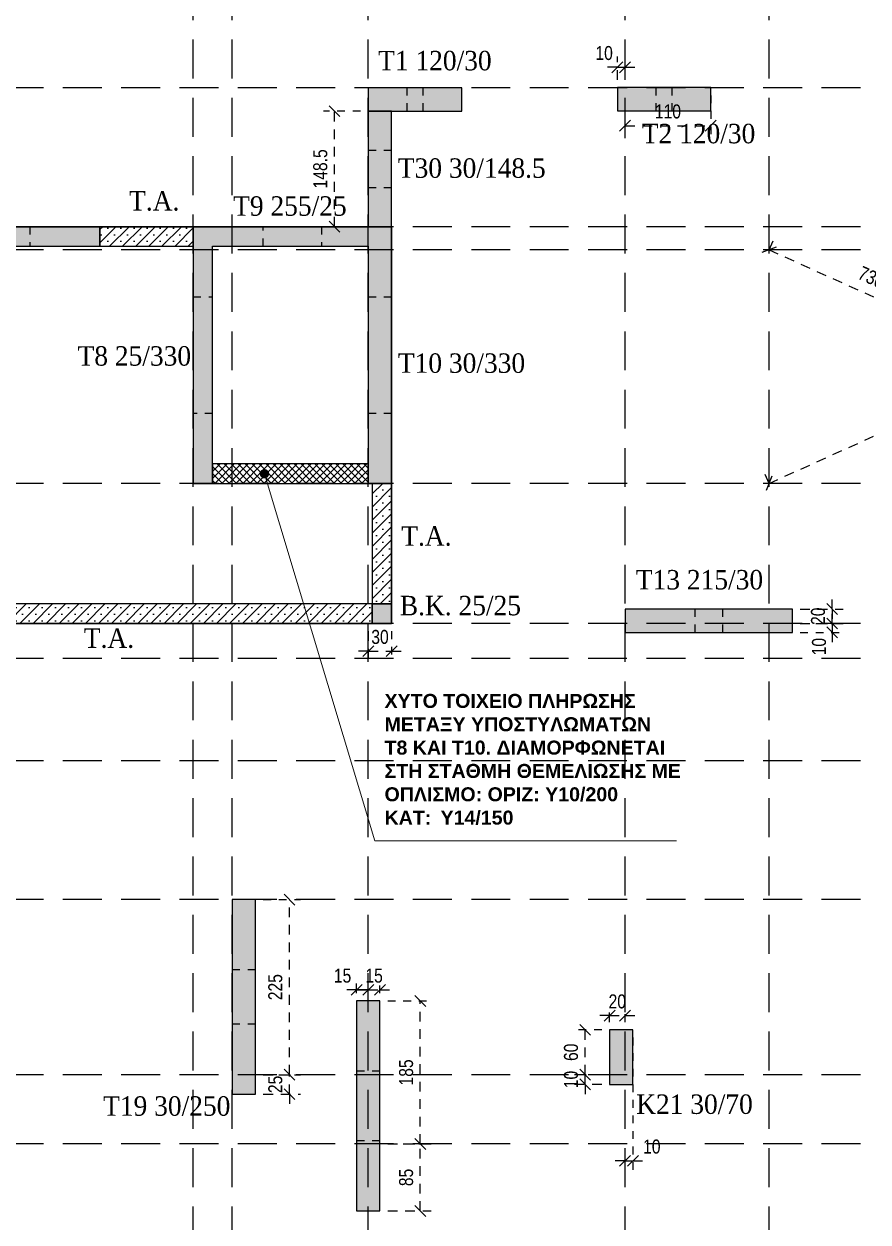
# Model space of a CAD drawing. Header units: millimetres. Extents: x -2171 to 1563, y -1758 to -1505.
# Drawn here: x -2087.25 to -2076.4, y -1614.83 to -1599.43 of the extents above; entities that cross this region are included whole.
import ezdxf

# ---------------------------------------------------------------- set-up
doc = ezdxf.new("R2010")
doc.units = ezdxf.units.MM
doc.header["$PDMODE"] = 32
for name, pattern in [('DASHED2', [0.375, 0.25, -0.125]), ('DOT', [0.025, 0, -0.025]), ('HIDDEN', [0.375, 0.25, -0.125]), ('HIDDEN2', [0.1875, 0.125, -0.0625])]:
    doc.linetypes.add(name, pattern=pattern)
doc.layers.get('Defpoints').update_dxf_attribs({"color": 6})
for name, color, linetype in [('-S_TEXT', 3, 'Continuous'), ('AM_5', 7, 'Continuous'), ('DIASTASEIS', 7, 'Continuous'), ('Fill_Col', 7, 'Continuous'), ('Geo_Beam', 7, 'Continuous'), ('Geo_Col', 7, 'Continuous'), ('Geo_Col_-1', 7, 'Continuous'), ('Geo_Lines', 7, 'Continuous'), ('Geo_Lines_0', 7, 'Continuous'), ('STR-AXIS', 2, 'Continuous'), ('Text_Col_-1', 7, 'Continuous')]:
    doc.layers.add(name, color=color, linetype=linetype)
doc.layers.add('A-ANNO-DIMS', color=1, linetype='Continuous', lineweight=9)
doc.styles.add('1-100', font='arial.ttf', dxfattribs={"width": 0.8})
doc.styles.add('ag', font='arial.ttf', dxfattribs={"height": 0.25})
doc.styles.add('S1TmsNwRmn11_b_934_161', font='times.ttf', dxfattribs={"width": 0.933629, "height": 0.001087})
doc.styles.get("Standard").update_dxf_attribs({"font": 'tahoma.ttf'})
doc.dimstyles.new('CHRISTOFOROS', dxfattribs={"dimscale": 0.2, "dimtxt": 0.25, "dimasz": 0.6, "dimexe": 0, "dimexo": 0, "dimgap": 0, "dimtad": 0, "dimdec": 0, "dimlfac": 100, "dimzin": 0, "dimdsep": 46, "dimtxsty": 'ag', "dimblk": 'ARCHTICK', "dimcen": 0, "dimclrd": 256, "dimclre": 256, "dimclrt": 1, "dimaunit": 1, "dimadec": 0, "dimazin": 0, "dimtfac": 1, "dimtdec": 0, "dimtofl": 0, "dimtmove": 0, "dimatfit": 3, "dimfxl": 1, "dimtolj": 1, "dimtzin": 0, "dimlwd": -1, "dimlwe": -1, "dimarcsym": 0})
doc.dimstyles.new('Copy of 1-100', dxfattribs={"dimtxt": 0.18, "dimasz": 0.14, "dimexe": 0.14, "dimexo": 0.1, "dimgap": 0.09, "dimtad": 1, "dimdec": 0, "dimlfac": 100, "dimrnd": 5, "dimzin": 5, "dimdsep": 46, "dimtxsty": '1-100', "dimblk": 'OBLIQUE', "dimcen": 0.09, "dimclrd": 1, "dimclre": 1, "dimclrt": 2, "dimadec": 0, "dimazin": 0, "dimtfac": 1, "dimtdec": 0, "dimtix": 1, "dimtmove": 2, "dimatfit": 3, "dimfxl": 5, "dimfxlon": 1, "dimtolj": 1, "dimtzin": 5, "dimarcsym": 0})
pattern_1 = [(45, (-475.61914, 0), (-0.084189901, 0.084189901), []), (45, (-475.53495, 0), (-0.084189901, 0.084189901), [0, -0.1190625])]

# ---------------------------------------------------------------- blocks, each defined once
blk = doc.blocks.new('_Oblique')
at = {"color": 0, "linetype": 'ByBlock', "lineweight": -2}
blk.add_line((-0.5, -0.5), (0.5, 0.5), dxfattribs=at)
blk = doc.blocks.new('*D335')
at = {"layer": 'Defpoints', "color": 0, "ltscale": 0.5, "transparency": 16777216}
for p in [(-2079.525, -1599.987), (-2079.624, -1600.248), (-2079.525, -1600.248)]:
    blk.add_point(p, dxfattribs=at)
at = {"layer": 'DIASTASEIS', "color": 1, "linetype": 'HIDDEN', "lineweight": -2, "ltscale": 0.5, "transparency": 16777216}
blk.add_line((-2079.624, -1600.148), (-2079.624, -1599.847), dxfattribs=at)
at = {"layer": 'DIASTASEIS', "color": 1, "linetype": 'HIDDEN2', "lineweight": -2, "ltscale": 0.5, "transparency": 16777216}
blk.add_line((-2079.525, -1600.148), (-2079.525, -1599.847), dxfattribs=at)
at = {"layer": 'DIASTASEIS', "color": 1, "linetype": 'DASHED2', "lineweight": -2, "ltscale": 0.5, "transparency": 16777216}
for p, q in [((-2079.624, -1599.987), (-2079.764, -1599.987)), ((-2079.624, -1599.987), (-2079.525, -1599.987)), ((-2079.525, -1599.987), (-2079.385, -1599.987))]:
    blk.add_line(p, q, dxfattribs=at)
at = {"layer": 'DIASTASEIS', "color": 1, "lineweight": -2, "ltscale": 0.5, "transparency": 16777216, "xscale": 0.14, "yscale": 0.14, "zscale": 0.14}
blk.add_blockref('_Oblique', (-2079.624, -1599.987), dxfattribs=at)
at = {"layer": 'DIASTASEIS', "color": 1, "lineweight": -2, "ltscale": 0.5, "transparency": 16777216, "xscale": 0.14, "yscale": 0.14, "zscale": 0.14, "rotation": 180}
blk.add_blockref('_Oblique', (-2079.525, -1599.987), dxfattribs=at)
at = {"layer": 'DIASTASEIS', "color": 2, "ltscale": 0.5, "transparency": 16777216, "insert": (-2079.794, -1599.805), "char_height": 0.18, "attachment_point": 5, "style": '1-100'}
blk.add_mtext('\\A1;10', dxfattribs=at)
blk = doc.blocks.new('*D336')
at = {"layer": 'Defpoints', "color": 0, "ltscale": 0.5, "transparency": 16777216}
for p in [(-2078.424, -1600.248), (-2078.424, -1600.738), (-2079.525, -1601)]:
    blk.add_point(p, dxfattribs=at)
at = {"layer": 'DIASTASEIS', "color": 1, "linetype": 'HIDDEN2', "lineweight": -2, "ltscale": 0.5, "transparency": 16777216}
blk.add_line((-2078.424, -1600.348), (-2078.424, -1600.878), dxfattribs=at)
at = {"layer": 'DIASTASEIS', "color": 1, "linetype": 'HIDDEN', "lineweight": -2, "ltscale": 0.5, "transparency": 16777216}
blk.add_line((-2079.525, -1600.9), (-2079.525, -1600.598), dxfattribs=at)
at = {"layer": 'DIASTASEIS', "color": 1, "linetype": 'DASHED2', "lineweight": -2, "ltscale": 0.5, "transparency": 16777216}
blk.add_line((-2079.525, -1600.738), (-2078.424, -1600.738), dxfattribs=at)
at = {"layer": 'DIASTASEIS', "color": 1, "lineweight": -2, "ltscale": 0.5, "transparency": 16777216, "xscale": 0.14, "yscale": 0.14, "zscale": 0.14, "rotation": 180}
blk.add_blockref('_Oblique', (-2079.525, -1600.738), dxfattribs=at)
at = {"layer": 'DIASTASEIS', "color": 1, "lineweight": -2, "ltscale": 0.5, "transparency": 16777216, "xscale": 0.14, "yscale": 0.14, "zscale": 0.14}
blk.add_blockref('_Oblique', (-2078.424, -1600.738), dxfattribs=at)
at = {"layer": 'DIASTASEIS', "color": 2, "ltscale": 0.5, "transparency": 16777216, "insert": (-2078.974, -1600.556), "char_height": 0.18, "attachment_point": 5, "style": '1-100'}
blk.add_mtext('\\A1;110', dxfattribs=at)
blk = doc.blocks.new('*D346')
at = {"layer": 'Defpoints', "color": 0, "ltscale": 0.5, "transparency": 16777216}
for p in [(-2079.525, -1612.177), (-2079.724, -1612.36), (-2079.525, -1612.36)]:
    blk.add_point(p, dxfattribs=at)
at = {"layer": 'DIASTASEIS', "color": 1, "linetype": 'DASHED2', "lineweight": -2, "ltscale": 0.5, "transparency": 16777216}
for p, q in [((-2079.724, -1612.177), (-2079.864, -1612.177)), ((-2079.724, -1612.177), (-2079.525, -1612.177)), ((-2079.525, -1612.177), (-2079.385, -1612.177))]:
    blk.add_line(p, q, dxfattribs=at)
at = {"layer": 'DIASTASEIS', "color": 1, "linetype": 'HIDDEN', "lineweight": -2, "ltscale": 0.5, "transparency": 16777216}
blk.add_line((-2079.724, -1612.26), (-2079.724, -1612.037), dxfattribs=at)
at = {"layer": 'DIASTASEIS', "color": 1, "linetype": 'HIDDEN2', "lineweight": -2, "ltscale": 0.5, "transparency": 16777216}
blk.add_line((-2079.525, -1612.26), (-2079.525, -1612.037), dxfattribs=at)
at = {"layer": 'DIASTASEIS', "color": 1, "lineweight": -2, "ltscale": 0.5, "transparency": 16777216, "xscale": 0.14, "yscale": 0.14, "zscale": 0.14}
blk.add_blockref('_Oblique', (-2079.724, -1612.177), dxfattribs=at)
at = {"layer": 'DIASTASEIS', "color": 1, "lineweight": -2, "ltscale": 0.5, "transparency": 16777216, "xscale": 0.14, "yscale": 0.14, "zscale": 0.14, "rotation": 180}
blk.add_blockref('_Oblique', (-2079.525, -1612.177), dxfattribs=at)
at = {"layer": 'DIASTASEIS', "color": 2, "ltscale": 0.5, "transparency": 16777216, "insert": (-2079.625, -1611.995), "char_height": 0.18, "attachment_point": 5, "style": '1-100'}
blk.add_mtext('\\A1;20', dxfattribs=at)
blk = doc.blocks.new('*D347')
at = {"layer": 'Defpoints', "color": 0, "ltscale": 0.5, "transparency": 16777216}
for p in [(-2082.825, -1611.846), (-2082.975, -1611.988), (-2082.825, -1611.988)]:
    blk.add_point(p, dxfattribs=at)
at = {"layer": 'DIASTASEIS', "color": 1, "linetype": 'HIDDEN', "lineweight": -2, "ltscale": 0.5, "transparency": 16777216}
blk.add_line((-2082.975, -1611.888), (-2082.975, -1611.706), dxfattribs=at)
at = {"layer": 'DIASTASEIS', "color": 1, "linetype": 'HIDDEN2', "lineweight": -2, "ltscale": 0.5, "transparency": 16777216}
blk.add_line((-2082.825, -1611.888), (-2082.825, -1611.706), dxfattribs=at)
at = {"layer": 'DIASTASEIS', "color": 1, "linetype": 'DASHED2', "lineweight": -2, "ltscale": 0.5, "transparency": 16777216}
for p, q in [((-2082.975, -1611.846), (-2083.115, -1611.846)), ((-2082.975, -1611.846), (-2082.825, -1611.846)), ((-2082.825, -1611.846), (-2082.685, -1611.846))]:
    blk.add_line(p, q, dxfattribs=at)
at = {"layer": 'DIASTASEIS', "color": 1, "lineweight": -2, "ltscale": 0.5, "transparency": 16777216, "xscale": 0.14, "yscale": 0.14, "zscale": 0.14}
blk.add_blockref('_Oblique', (-2082.975, -1611.846), dxfattribs=at)
at = {"layer": 'DIASTASEIS', "color": 1, "lineweight": -2, "ltscale": 0.5, "transparency": 16777216, "xscale": 0.14, "yscale": 0.14, "zscale": 0.14, "rotation": 180}
blk.add_blockref('_Oblique', (-2082.825, -1611.846), dxfattribs=at)
at = {"layer": 'DIASTASEIS', "color": 2, "ltscale": 0.5, "transparency": 16777216, "insert": (-2083.155, -1611.664), "char_height": 0.18, "attachment_point": 5, "style": '1-100'}
blk.add_mtext('\\A1;15', dxfattribs=at)
blk = doc.blocks.new('*D348')
at = {"layer": 'Defpoints', "color": 0, "ltscale": 0.5, "transparency": 16777216}
for p in [(-2084.274, -1612.936), (-2083.837, -1612.936), (-2084.274, -1613.186)]:
    blk.add_point(p, dxfattribs=at)
at = {"layer": 'DIASTASEIS', "color": 1, "linetype": 'DASHED2', "lineweight": -2, "ltscale": 0.5, "transparency": 16777216}
for p, q in [((-2083.837, -1612.936), (-2083.837, -1612.796)), ((-2083.837, -1613.186), (-2083.837, -1612.936)), ((-2083.837, -1613.186), (-2083.837, -1613.326))]:
    blk.add_line(p, q, dxfattribs=at)
at = {"layer": 'DIASTASEIS', "color": 1, "linetype": 'HIDDEN2', "lineweight": -2, "ltscale": 0.5, "transparency": 16777216}
blk.add_line((-2084.174, -1612.936), (-2083.697, -1612.936), dxfattribs=at)
at = {"layer": 'DIASTASEIS', "color": 1, "linetype": 'HIDDEN', "lineweight": -2, "ltscale": 0.5, "transparency": 16777216}
blk.add_line((-2084.174, -1613.186), (-2083.697, -1613.186), dxfattribs=at)
at = {"layer": 'DIASTASEIS', "color": 1, "lineweight": -2, "ltscale": 0.5, "transparency": 16777216, "xscale": 0.14, "yscale": 0.14, "zscale": 0.14}
for p, rotation in [((-2083.837, -1612.936), 270), ((-2083.837, -1613.186), 90)]:
    blk.add_blockref('_Oblique', p, dxfattribs=dict(at, rotation=rotation))
at = {"layer": 'DIASTASEIS', "color": 2, "ltscale": 0.5, "transparency": 16777216, "insert": (-2084.019, -1613.061), "char_height": 0.18, "attachment_point": 5, "rotation": 90, "style": '1-100'}
blk.add_mtext('\\A1;25', dxfattribs=at)
blk = doc.blocks.new('*D349')
at = {"layer": 'Defpoints', "color": 0, "ltscale": 0.5, "transparency": 16777216}
for p in [(-2080.037, -1612.936), (-2079.724, -1612.936), (-2079.724, -1613.06)]:
    blk.add_point(p, dxfattribs=at)
at = {"layer": 'DIASTASEIS', "color": 1, "linetype": 'DASHED2', "lineweight": -2, "ltscale": 0.5, "transparency": 16777216}
for p, q in [((-2080.037, -1612.936), (-2080.037, -1612.796)), ((-2080.037, -1613.06), (-2080.037, -1612.936)), ((-2080.037, -1613.06), (-2080.037, -1613.2))]:
    blk.add_line(p, q, dxfattribs=at)
at = {"layer": 'DIASTASEIS', "color": 1, "linetype": 'HIDDEN2', "lineweight": -2, "ltscale": 0.5, "transparency": 16777216}
blk.add_line((-2079.824, -1612.936), (-2080.177, -1612.936), dxfattribs=at)
at = {"layer": 'DIASTASEIS', "color": 1, "linetype": 'HIDDEN', "lineweight": -2, "ltscale": 0.5, "transparency": 16777216}
blk.add_line((-2079.824, -1613.06), (-2080.177, -1613.06), dxfattribs=at)
at = {"layer": 'DIASTASEIS', "color": 1, "lineweight": -2, "ltscale": 0.5, "transparency": 16777216, "xscale": 0.14, "yscale": 0.14, "zscale": 0.14}
for p, rotation in [((-2080.037, -1612.936), 270), ((-2080.037, -1613.06), 90)]:
    blk.add_blockref('_Oblique', p, dxfattribs=dict(at, rotation=rotation))
at = {"layer": 'DIASTASEIS', "color": 2, "ltscale": 0.5, "transparency": 16777216, "insert": (-2080.219, -1612.998), "char_height": 0.18, "attachment_point": 5, "rotation": 90, "style": '1-100'}
blk.add_mtext('\\A1;10', dxfattribs=at)
blk = doc.blocks.new('*D350')
at = {"layer": 'Defpoints', "color": 0, "ltscale": 0.5, "transparency": 16777216}
for p in [(-2082.675, -1613.826), (-2082.156, -1613.826), (-2082.675, -1614.688)]:
    blk.add_point(p, dxfattribs=at)
at = {"layer": 'DIASTASEIS', "color": 1, "linetype": 'HIDDEN2', "lineweight": -2, "ltscale": 0.5, "transparency": 16777216}
blk.add_line((-2082.575, -1613.826), (-2082.016, -1613.826), dxfattribs=at)
at = {"layer": 'DIASTASEIS', "color": 1, "linetype": 'DASHED2', "lineweight": -2, "ltscale": 0.5, "transparency": 16777216}
blk.add_line((-2082.156, -1614.688), (-2082.156, -1613.826), dxfattribs=at)
at = {"layer": 'DIASTASEIS', "color": 1, "linetype": 'HIDDEN', "lineweight": -2, "ltscale": 0.5, "transparency": 16777216}
blk.add_line((-2082.575, -1614.688), (-2082.016, -1614.688), dxfattribs=at)
at = {"layer": 'DIASTASEIS', "color": 1, "lineweight": -2, "ltscale": 0.5, "transparency": 16777216, "xscale": 0.14, "yscale": 0.14, "zscale": 0.14}
for p, rotation in [((-2082.156, -1613.826), 90), ((-2082.156, -1614.688), 270)]:
    blk.add_blockref('_Oblique', p, dxfattribs=dict(at, rotation=rotation))
at = {"layer": 'DIASTASEIS', "color": 2, "ltscale": 0.5, "transparency": 16777216, "insert": (-2082.338, -1614.257), "char_height": 0.18, "attachment_point": 5, "rotation": 90, "style": '1-100'}
blk.add_mtext('\\A1;85', dxfattribs=at)
blk = doc.blocks.new('*D356')
at = {"layer": 'Defpoints', "color": 0, "ltscale": 0.5, "transparency": 16777216}
for p in [(-2082.824, -1607.136), (-2082.525, -1607.136), (-2082.525, -1607.492)]:
    blk.add_point(p, dxfattribs=at)
at = {"layer": 'DIASTASEIS', "color": 1, "linetype": 'HIDDEN', "lineweight": -2, "ltscale": 0.5, "transparency": 16777216}
blk.add_line((-2082.824, -1607.236), (-2082.824, -1607.632), dxfattribs=at)
at = {"layer": 'DIASTASEIS', "color": 1, "linetype": 'HIDDEN2', "lineweight": -2, "ltscale": 0.5, "transparency": 16777216}
blk.add_line((-2082.525, -1607.236), (-2082.525, -1607.632), dxfattribs=at)
at = {"layer": 'DIASTASEIS', "color": 1, "linetype": 'DASHED2', "lineweight": -2, "ltscale": 0.5, "transparency": 16777216}
for p, q in [((-2082.824, -1607.492), (-2082.964, -1607.492)), ((-2082.824, -1607.492), (-2082.525, -1607.492)), ((-2082.525, -1607.492), (-2082.385, -1607.492))]:
    blk.add_line(p, q, dxfattribs=at)
at = {"layer": 'DIASTASEIS', "color": 1, "lineweight": -2, "ltscale": 0.5, "transparency": 16777216, "xscale": 0.14, "yscale": 0.14, "zscale": 0.14}
blk.add_blockref('_Oblique', (-2082.824, -1607.492), dxfattribs=at)
at = {"layer": 'DIASTASEIS', "color": 1, "lineweight": -2, "ltscale": 0.5, "transparency": 16777216, "xscale": 0.14, "yscale": 0.14, "zscale": 0.14, "rotation": 180}
blk.add_blockref('_Oblique', (-2082.525, -1607.492), dxfattribs=at)
at = {"layer": 'DIASTASEIS', "color": 2, "ltscale": 0.5, "transparency": 16777216, "insert": (-2082.674, -1607.31), "char_height": 0.18, "attachment_point": 5, "style": '1-100'}
blk.add_mtext('\\A1;30', dxfattribs=at)
blk = doc.blocks.new('*D362')
at = {"layer": 'Defpoints', "color": 0, "ltscale": 0.5, "transparency": 16777216}
for p in [(-2080.037, -1612.36), (-2079.724, -1612.36), (-2079.724, -1612.936)]:
    blk.add_point(p, dxfattribs=at)
at = {"layer": 'DIASTASEIS', "color": 1, "linetype": 'HIDDEN2', "lineweight": -2, "ltscale": 0.5, "transparency": 16777216}
blk.add_line((-2079.824, -1612.36), (-2080.177, -1612.36), dxfattribs=at)
at = {"layer": 'DIASTASEIS', "color": 1, "linetype": 'DASHED2', "lineweight": -2, "ltscale": 0.5, "transparency": 16777216}
blk.add_line((-2080.037, -1612.936), (-2080.037, -1612.36), dxfattribs=at)
at = {"layer": 'DIASTASEIS', "color": 1, "linetype": 'HIDDEN', "lineweight": -2, "ltscale": 0.5, "transparency": 16777216}
blk.add_line((-2079.824, -1612.936), (-2080.177, -1612.936), dxfattribs=at)
at = {"layer": 'DIASTASEIS', "color": 1, "lineweight": -2, "ltscale": 0.5, "transparency": 16777216, "xscale": 0.14, "yscale": 0.14, "zscale": 0.14}
for p, rotation in [((-2080.037, -1612.36), 90), ((-2080.037, -1612.936), 270)]:
    blk.add_blockref('_Oblique', p, dxfattribs=dict(at, rotation=rotation))
at = {"layer": 'DIASTASEIS', "color": 2, "ltscale": 0.5, "transparency": 16777216, "insert": (-2080.219, -1612.648), "char_height": 0.18, "attachment_point": 5, "rotation": 90, "style": '1-100'}
blk.add_mtext('\\A1;60', dxfattribs=at)
blk = doc.blocks.new('*D363')
at = {"layer": 'Defpoints', "color": 0, "ltscale": 0.5, "transparency": 16777216}
for p in [(-2079.424, -1612.36), (-2079.424, -1614.043), (-2079.525, -1614.227)]:
    blk.add_point(p, dxfattribs=at)
at = {"layer": 'DIASTASEIS', "color": 1, "linetype": 'HIDDEN2', "lineweight": -2, "ltscale": 0.5, "transparency": 16777216}
blk.add_line((-2079.424, -1612.46), (-2079.424, -1614.183), dxfattribs=at)
at = {"layer": 'DIASTASEIS', "color": 1, "linetype": 'HIDDEN', "lineweight": -2, "ltscale": 0.5, "transparency": 16777216}
blk.add_line((-2079.525, -1614.127), (-2079.525, -1613.903), dxfattribs=at)
at = {"layer": 'DIASTASEIS', "color": 1, "linetype": 'DASHED2', "lineweight": -2, "ltscale": 0.5, "transparency": 16777216}
for p, q in [((-2079.525, -1614.043), (-2079.665, -1614.043)), ((-2079.525, -1614.043), (-2079.424, -1614.043)), ((-2079.424, -1614.043), (-2079.284, -1614.043))]:
    blk.add_line(p, q, dxfattribs=at)
at = {"layer": 'DIASTASEIS', "color": 1, "lineweight": -2, "ltscale": 0.5, "transparency": 16777216, "xscale": 0.14, "yscale": 0.14, "zscale": 0.14}
blk.add_blockref('_Oblique', (-2079.525, -1614.043), dxfattribs=at)
at = {"layer": 'DIASTASEIS', "color": 1, "lineweight": -2, "ltscale": 0.5, "transparency": 16777216, "xscale": 0.14, "yscale": 0.14, "zscale": 0.14, "rotation": 180}
blk.add_blockref('_Oblique', (-2079.424, -1614.043), dxfattribs=at)
at = {"layer": 'DIASTASEIS', "color": 2, "ltscale": 0.5, "transparency": 16777216, "insert": (-2079.181, -1613.861), "char_height": 0.18, "attachment_point": 5, "style": '1-100'}
blk.add_mtext('\\A1;10', dxfattribs=at)
blk = doc.blocks.new('*D364')
at = {"layer": 'Defpoints', "color": 0, "ltscale": 0.5, "transparency": 16777216}
for p in [(-2082.675, -1611.988), (-2082.156, -1611.988), (-2082.675, -1613.826)]:
    blk.add_point(p, dxfattribs=at)
at = {"layer": 'DIASTASEIS', "color": 1, "linetype": 'HIDDEN2', "lineweight": -2, "ltscale": 0.5, "transparency": 16777216}
blk.add_line((-2082.575, -1611.988), (-2082.016, -1611.988), dxfattribs=at)
at = {"layer": 'DIASTASEIS', "color": 1, "linetype": 'DASHED2', "lineweight": -2, "ltscale": 0.5, "transparency": 16777216}
blk.add_line((-2082.156, -1613.826), (-2082.156, -1611.988), dxfattribs=at)
at = {"layer": 'DIASTASEIS', "color": 1, "linetype": 'HIDDEN', "lineweight": -2, "ltscale": 0.5, "transparency": 16777216}
blk.add_line((-2082.575, -1613.826), (-2082.016, -1613.826), dxfattribs=at)
at = {"layer": 'DIASTASEIS', "color": 1, "lineweight": -2, "ltscale": 0.5, "transparency": 16777216, "xscale": 0.14, "yscale": 0.14, "zscale": 0.14}
for p, rotation in [((-2082.156, -1611.988), 90), ((-2082.156, -1613.826), 270)]:
    blk.add_blockref('_Oblique', p, dxfattribs=dict(at, rotation=rotation))
at = {"layer": 'DIASTASEIS', "color": 2, "ltscale": 0.5, "transparency": 16777216, "insert": (-2082.338, -1612.907), "char_height": 0.18, "attachment_point": 5, "rotation": 90, "style": '1-100'}
blk.add_mtext('\\A1;185', dxfattribs=at)
blk = doc.blocks.new('*D365')
at = {"layer": 'Defpoints', "color": 0, "ltscale": 0.5, "transparency": 16777216}
for p in [(-2082.675, -1611.846), (-2082.825, -1611.988), (-2082.675, -1611.988)]:
    blk.add_point(p, dxfattribs=at)
at = {"layer": 'DIASTASEIS', "color": 1, "linetype": 'HIDDEN', "lineweight": -2, "ltscale": 0.5, "transparency": 16777216}
blk.add_line((-2082.825, -1611.888), (-2082.825, -1611.706), dxfattribs=at)
at = {"layer": 'DIASTASEIS', "color": 1, "linetype": 'HIDDEN2', "lineweight": -2, "ltscale": 0.5, "transparency": 16777216}
blk.add_line((-2082.675, -1611.888), (-2082.675, -1611.706), dxfattribs=at)
at = {"layer": 'DIASTASEIS', "color": 1, "linetype": 'DASHED2', "lineweight": -2, "ltscale": 0.5, "transparency": 16777216}
for p, q in [((-2082.825, -1611.846), (-2082.965, -1611.846)), ((-2082.825, -1611.846), (-2082.675, -1611.846)), ((-2082.675, -1611.846), (-2082.535, -1611.846))]:
    blk.add_line(p, q, dxfattribs=at)
at = {"layer": 'DIASTASEIS', "color": 1, "lineweight": -2, "ltscale": 0.5, "transparency": 16777216, "xscale": 0.14, "yscale": 0.14, "zscale": 0.14}
blk.add_blockref('_Oblique', (-2082.825, -1611.846), dxfattribs=at)
at = {"layer": 'DIASTASEIS', "color": 1, "lineweight": -2, "ltscale": 0.5, "transparency": 16777216, "xscale": 0.14, "yscale": 0.14, "zscale": 0.14, "rotation": 180}
blk.add_blockref('_Oblique', (-2082.675, -1611.846), dxfattribs=at)
at = {"layer": 'DIASTASEIS', "color": 2, "ltscale": 0.5, "transparency": 16777216, "insert": (-2082.75, -1611.664), "char_height": 0.18, "attachment_point": 5, "style": '1-100'}
blk.add_mtext('\\A1;15', dxfattribs=at)
blk = doc.blocks.new('*D366')
at = {"layer": 'Defpoints', "color": 0, "ltscale": 0.5, "transparency": 16777216}
for p in [(-2084.274, -1610.686), (-2083.837, -1610.686), (-2084.274, -1612.936)]:
    blk.add_point(p, dxfattribs=at)
at = {"layer": 'DIASTASEIS', "color": 1, "linetype": 'HIDDEN2', "lineweight": -2, "ltscale": 0.5, "transparency": 16777216}
blk.add_line((-2084.174, -1610.686), (-2083.697, -1610.686), dxfattribs=at)
at = {"layer": 'DIASTASEIS', "color": 1, "linetype": 'DASHED2', "lineweight": -2, "ltscale": 0.5, "transparency": 16777216}
blk.add_line((-2083.837, -1612.936), (-2083.837, -1610.686), dxfattribs=at)
at = {"layer": 'DIASTASEIS', "color": 1, "linetype": 'HIDDEN', "lineweight": -2, "ltscale": 0.5, "transparency": 16777216}
blk.add_line((-2084.174, -1612.936), (-2083.697, -1612.936), dxfattribs=at)
at = {"layer": 'DIASTASEIS', "color": 1, "lineweight": -2, "ltscale": 0.5, "transparency": 16777216, "xscale": 0.14, "yscale": 0.14, "zscale": 0.14}
for p, rotation in [((-2083.837, -1610.686), 90), ((-2083.837, -1612.936), 270)]:
    blk.add_blockref('_Oblique', p, dxfattribs=dict(at, rotation=rotation))
at = {"layer": 'DIASTASEIS', "color": 2, "ltscale": 0.5, "transparency": 16777216, "insert": (-2084.019, -1611.811), "char_height": 0.18, "attachment_point": 5, "rotation": 90, "style": '1-100'}
blk.add_mtext('\\A1;225', dxfattribs=at)
blk = doc.blocks.new('*D373')
at = {"layer": 'Defpoints', "color": 0, "ltscale": 0.5, "transparency": 16777216}
for p in [(-2077.375, -1606.951), (-2077.375, -1607.136), (-2076.863, -1607.136)]:
    blk.add_point(p, dxfattribs=at)
at = {"layer": 'DIASTASEIS', "color": 1, "linetype": 'HIDDEN', "lineweight": -2, "ltscale": 0.5, "transparency": 16777216}
blk.add_line((-2077.275, -1606.951), (-2076.723, -1606.951), dxfattribs=at)
at = {"layer": 'DIASTASEIS', "color": 1, "linetype": 'DASHED2', "lineweight": -2, "ltscale": 0.5, "transparency": 16777216}
for p, q in [((-2076.863, -1606.951), (-2076.863, -1606.811)), ((-2076.863, -1606.951), (-2076.863, -1607.136)), ((-2076.863, -1607.136), (-2076.863, -1607.276))]:
    blk.add_line(p, q, dxfattribs=at)
at = {"layer": 'DIASTASEIS', "color": 1, "linetype": 'HIDDEN2', "lineweight": -2, "ltscale": 0.5, "transparency": 16777216}
blk.add_line((-2077.275, -1607.136), (-2076.723, -1607.136), dxfattribs=at)
at = {"layer": 'DIASTASEIS', "color": 1, "lineweight": -2, "ltscale": 0.5, "transparency": 16777216, "xscale": 0.14, "yscale": 0.14, "zscale": 0.14}
for p, rotation in [((-2076.863, -1606.951), 270), ((-2076.863, -1607.136), 90)]:
    blk.add_blockref('_Oblique', p, dxfattribs=dict(at, rotation=rotation))
at = {"layer": 'DIASTASEIS', "color": 2, "ltscale": 0.5, "transparency": 16777216, "insert": (-2077.045, -1607.043), "char_height": 0.18, "attachment_point": 5, "rotation": 90, "style": '1-100'}
blk.add_mtext('\\A1;20', dxfattribs=at)
blk = doc.blocks.new('*D374')
at = {"layer": 'Defpoints', "color": 0, "ltscale": 0.5, "transparency": 16777216}
for p in [(-2077.375, -1607.136), (-2077.375, -1607.251), (-2076.863, -1607.251)]:
    blk.add_point(p, dxfattribs=at)
at = {"layer": 'DIASTASEIS', "color": 1, "linetype": 'DASHED2', "lineweight": -2, "ltscale": 0.5, "transparency": 16777216}
for p, q in [((-2076.863, -1607.136), (-2076.863, -1606.996)), ((-2076.863, -1607.136), (-2076.863, -1607.251)), ((-2076.863, -1607.251), (-2076.863, -1607.391))]:
    blk.add_line(p, q, dxfattribs=at)
at = {"layer": 'DIASTASEIS', "color": 1, "linetype": 'HIDDEN', "lineweight": -2, "ltscale": 0.5, "transparency": 16777216}
blk.add_line((-2077.275, -1607.136), (-2076.723, -1607.136), dxfattribs=at)
at = {"layer": 'DIASTASEIS', "color": 1, "linetype": 'HIDDEN2', "lineweight": -2, "ltscale": 0.5, "transparency": 16777216}
blk.add_line((-2077.275, -1607.251), (-2076.723, -1607.251), dxfattribs=at)
at = {"layer": 'DIASTASEIS', "color": 1, "lineweight": -2, "ltscale": 0.5, "transparency": 16777216, "xscale": 0.14, "yscale": 0.14, "zscale": 0.14}
for p, rotation in [((-2076.863, -1607.136), 270), ((-2076.863, -1607.251), 90)]:
    blk.add_blockref('_Oblique', p, dxfattribs=dict(at, rotation=rotation))
at = {"layer": 'DIASTASEIS', "color": 2, "ltscale": 0.5, "transparency": 16777216, "insert": (-2077.032, -1607.434), "char_height": 0.18, "attachment_point": 5, "rotation": 90, "style": '1-100'}
blk.add_mtext('\\A1;10', dxfattribs=at)
blk = doc.blocks.new('*D375')
at = {"layer": 'Defpoints', "color": 0, "ltscale": 0.5, "transparency": 16777216}
for p in [(-2083.259, -1600.551), (-2082.824, -1600.551), (-2082.824, -1602.036)]:
    blk.add_point(p, dxfattribs=at)
at = {"layer": 'DIASTASEIS', "color": 1, "linetype": 'HIDDEN2', "lineweight": -2, "ltscale": 0.5, "transparency": 16777216}
blk.add_line((-2082.924, -1600.551), (-2083.399, -1600.551), dxfattribs=at)
at = {"layer": 'DIASTASEIS', "color": 1, "linetype": 'DASHED2', "lineweight": -2, "ltscale": 0.5, "transparency": 16777216}
blk.add_line((-2083.259, -1602.036), (-2083.259, -1600.551), dxfattribs=at)
at = {"layer": 'DIASTASEIS', "color": 1, "linetype": 'HIDDEN', "lineweight": -2, "ltscale": 0.5, "transparency": 16777216}
blk.add_line((-2082.924, -1602.036), (-2083.399, -1602.036), dxfattribs=at)
at = {"layer": 'DIASTASEIS', "color": 1, "lineweight": -2, "ltscale": 0.5, "transparency": 16777216, "xscale": 0.14, "yscale": 0.14, "zscale": 0.14}
for p, rotation in [((-2083.259, -1600.551), 90), ((-2083.259, -1602.036), 270)]:
    blk.add_blockref('_Oblique', p, dxfattribs=dict(at, rotation=rotation))
at = {"layer": 'DIASTASEIS', "color": 2, "ltscale": 0.5, "transparency": 16777216, "insert": (-2083.441, -1601.293), "char_height": 0.18, "attachment_point": 5, "rotation": 90, "style": '1-100'}
blk.add_mtext('\\A1;148.5', dxfattribs=at)
blk = doc.blocks.new('*D326')
at = {"layer": 'AM_5', "color": 1, "linetype": 'HIDDEN', "lineweight": -2, "ltscale": 0.5, "transparency": 16777216}
blk.add_line((-2077.675, -1602.333), (-2077.617, -1602.206), dxfattribs=at)
at = {"layer": 'AM_5', "color": 1, "linetype": 'DASHED2', "lineweight": -2, "ltscale": 0.5, "transparency": 16777216}
blk.add_line((-2077.675, -1602.333), (-2071.022, -1605.336), dxfattribs=at)
at = {"layer": 'AM_5', "color": 1, "linetype": 'HIDDEN2', "lineweight": -2, "ltscale": 0.5, "transparency": 16777216}
blk.add_line((-2071.022, -1605.336), (-2070.964, -1605.208), dxfattribs=at)
at = {"layer": 'Defpoints', "color": 0, "ltscale": 0.5, "transparency": 16777216}
for p in [(-2077.675, -1602.333), (-2071.022, -1605.336), (-2071.022, -1605.336)]:
    blk.add_point(p, dxfattribs=at)
at = {"layer": 'AM_5', "color": 1, "lineweight": -2, "ltscale": 0.5, "transparency": 16777216, "xscale": 0.14, "yscale": 0.14, "zscale": 0.14}
for p, rotation in [((-2077.675, -1602.333), 155.7081467728904), ((-2071.022, -1605.336), 335.7081467728904)]:
    blk.add_blockref('_Oblique', p, dxfattribs=dict(at, rotation=rotation))
at = {"layer": 'AM_5', "color": 2, "ltscale": 0.5, "transparency": 16777216, "insert": (-2076.359, -1602.687), "char_height": 0.18, "attachment_point": 5, "rotation": 335.7081, "style": '1-100'}
blk.add_mtext('\\A1;730', dxfattribs=at)
blk = doc.blocks.new('*D327')
at = {"layer": 'AM_5', "color": 1, "linetype": 'DASHED2', "lineweight": -2, "ltscale": 0.5, "transparency": 16777216}
blk.add_line((-2077.675, -1605.336), (-2071.022, -1602.333), dxfattribs=at)
at = {"layer": 'AM_5', "color": 1, "linetype": 'HIDDEN2', "lineweight": -2, "ltscale": 0.5, "transparency": 16777216}
blk.add_line((-2071.022, -1602.333), (-2070.964, -1602.461), dxfattribs=at)
at = {"layer": 'AM_5', "color": 1, "linetype": 'HIDDEN', "lineweight": -2, "ltscale": 0.5, "transparency": 16777216}
blk.add_line((-2077.675, -1605.336), (-2077.732, -1605.208), dxfattribs=at)
at = {"layer": 'Defpoints', "color": 0, "ltscale": 0.5, "transparency": 16777216}
for p in [(-2071.022, -1602.333), (-2071.022, -1602.333), (-2077.675, -1605.336)]:
    blk.add_point(p, dxfattribs=at)
at = {"layer": 'AM_5', "color": 1, "lineweight": -2, "ltscale": 0.5, "transparency": 16777216, "xscale": 0.14, "yscale": 0.14, "zscale": 0.14}
for p, rotation in [((-2071.022, -1602.333), 24.29185322710981), ((-2077.675, -1605.336), 204.2918532271098)]:
    blk.add_blockref('_Oblique', p, dxfattribs=dict(at, rotation=rotation))
at = {"layer": 'AM_5', "color": 2, "ltscale": 0.5, "transparency": 16777216, "insert": (-2073.112, -1603.055), "char_height": 0.18, "attachment_point": 5, "rotation": 24.2919, "style": '1-100'}
blk.add_mtext('\\A1;730', dxfattribs=at)
blk = doc.blocks.new('_ArchTick')
at = {"color": 0, "linetype": 'ByBlock', "const_width": 0.15}
blk.add_lwpolyline([(-0.5, -0.5), (0.5, 0.5)], dxfattribs=at)

msp = doc.modelspace()

# ---------------------------------------------------------------- hatches: boundary and pattern name
at = {"linetype": 'Continuous', "ltscale": 0.5}
h = msp.add_hatch(dxfattribs=at)
h.set_pattern_fill('ANSI37', color=8, scale=0.02)
h.set_pattern_definition([(45, (-701.203736, -3514.26348), (-0.0449012806, 0.0449012806), []), (135, (-701.203736, -3514.26348), (-0.0449012806, -0.0449012806), [])])
h.paths.add_polyline_path([(-2084.8245, -1605.3358), (-2082.8215, -1605.336), (-2082.8215, -1605.086), (-2084.8245, -1605.0858)])
at = {"layer": 'Fill_Col', "ltscale": 0.5}
h = msp.add_hatch(color=253, dxfattribs=at)
h.dxf.hatch_style = 1
h.paths.add_polyline_path([(-2082.8245, -1600.5505), (-2081.6245, -1600.5505), (-2081.6245, -1600.2505), (-2082.8245, -1600.2505)])
h = msp.add_hatch(color=253, dxfattribs=at)
h.dxf.hatch_style = 1
h.paths.add_polyline_path([(-2079.6242, -1600.548), (-2078.4242, -1600.548), (-2078.4242, -1600.248), (-2079.6242, -1600.248)])
h = msp.add_hatch(color=253, dxfattribs=at)
h.dxf.hatch_style = 1
h.paths.add_polyline_path([(-2082.5245, -1602.0359), (-2082.5245, -1600.5505), (-2082.8245, -1600.5505), (-2082.8245, -1602.0359)])
at = {"layer": 'Fill_Col'}
for points in [[(-2091.4745, -1602.2859), (-2086.2742, -1602.2859), (-2086.2742, -1602.0359), (-2091.4745, -1602.0359)], [(-2084.8245, -1605.3359), (-2084.8245, -1602.2859), (-2084.9495, -1602.1609), (-2085.0745, -1602.0359), (-2085.0745, -1605.3359)], [(-2084.8245, -1602.2859), (-2082.8245, -1602.2859), (-2082.6745, -1602.1609), (-2082.5245, -1602.0359), (-2085.0745, -1602.0359), (-2084.9495, -1602.1609)], [(-2082.5245, -1605.3359), (-2082.5245, -1602.0359), (-2082.6745, -1602.1609), (-2082.8245, -1602.2859), (-2082.8245, -1605.3359)], [(-2082.5243, -1607.1359), (-2082.5243, -1606.8859), (-2082.7743, -1606.8859), (-2082.7743, -1607.1359)]]:
    msp.add_hatch(color=253, dxfattribs=at).paths.add_polyline_path(points)
at = {"layer": 'Fill_Col', "ltscale": 0.5}
h = msp.add_hatch(color=253, dxfattribs=at)
h.dxf.hatch_style = 1
h.paths.add_polyline_path([(-2079.5247, -1607.2506), (-2077.3747, -1607.2506), (-2077.3747, -1606.9506), (-2079.5247, -1606.9506)])
h = msp.add_hatch(color=253, dxfattribs=at)
h.dxf.hatch_style = 1
h.paths.add_polyline_path([(-2084.2744, -1613.1859), (-2084.2744, -1610.6859), (-2084.5744, -1610.6859), (-2084.5744, -1613.1859)])
h = msp.add_hatch(color=253, dxfattribs=at)
h.dxf.hatch_style = 1
h.paths.add_polyline_path([(-2082.6745, -1614.6879), (-2082.6745, -1611.9879), (-2082.9745, -1611.9879), (-2082.9745, -1614.6879)])
h = msp.add_hatch(color=253, dxfattribs=at)
h.dxf.hatch_style = 1
h.paths.add_polyline_path([(-2079.4245, -1612.3605), (-2079.7245, -1612.3605), (-2079.7245, -1613.0605), (-2079.4245, -1613.0605)])
at = {"layer": 'Geo_Col_-1', "ltscale": 0.5, "transparency": 33554572}
h = msp.add_hatch(dxfattribs=at)
h.set_pattern_fill('SACNCR', scale=0.05)
h.set_pattern_definition([(45, (-475.61868, -0.00592), (-0.084189901, 0.084189901), []), (45, (-475.53449, -0.00592), (-0.084189901, 0.084189901), [0, -0.1190625])])
h.paths.add_polyline_path([(-2086.2737, -1602.2859), (-2085.0742, -1602.2859), (-2085.0742, -1602.0359), (-2086.2742, -1602.0359), (-2086.2742, -1602.0418), (-2086.2737, -1602.0418)])
h = msp.add_hatch(dxfattribs=at)
h.set_pattern_fill('SACNCR', scale=0.05)
h.set_pattern_definition(pattern_1)
h.paths.add_polyline_path([(-2082.5243, -1606.8859), (-2082.5243, -1605.3359), (-2082.7743, -1605.3359), (-2082.7743, -1606.8859)])
h = msp.add_hatch(dxfattribs=at)
h.set_pattern_fill('SACNCR', scale=0.05)
h.set_pattern_definition(pattern_1)
h.paths.add_polyline_path([(-2082.7743, -1606.8859), (-2089.6242, -1606.8859), (-2089.6242, -1607.1359), (-2082.7743, -1607.1359)])

# ---------------------------------------------------------------- linework, layer by layer
at = {"layer": 'Geo_Beam', "color": 214}
msp.add_lwpolyline([(-2082.6245, -1605.3359), (-2083.0245, -1605.3359)], dxfattribs=at)
at = {"layer": 'Geo_Col', "color": 94}
for points in [[(-2082.8245, -1600.5505), (-2081.6245, -1600.5505), (-2081.6245, -1600.2505), (-2082.8245, -1600.2505)], [(-2079.6242, -1600.548), (-2078.4242, -1600.548), (-2078.4242, -1600.248), (-2079.6242, -1600.248)], [(-2082.5245, -1602.0359), (-2082.5245, -1600.5505), (-2082.8245, -1600.5505), (-2082.8245, -1602.0359)], [(-2091.4745, -1602.2859), (-2086.2742, -1602.2859), (-2086.2742, -1602.0359), (-2091.4745, -1602.0359)], [(-2086.2737, -1602.2859), (-2085.0742, -1602.2859), (-2085.0742, -1602.0359), (-2086.2742, -1602.0359), (-2086.2742, -1602.0418), (-2086.2737, -1602.0418)], [(-2082.5243, -1606.8859), (-2082.5243, -1605.3359), (-2082.7743, -1605.3359), (-2082.7743, -1606.8859)], [(-2082.7743, -1606.8859), (-2089.6242, -1606.8859), (-2089.6242, -1607.1359), (-2082.7743, -1607.1359)], [(-2082.5243, -1607.1359), (-2082.5243, -1606.8859), (-2082.7743, -1606.8859), (-2082.7743, -1607.1359)], [(-2079.5247, -1607.2506), (-2077.3747, -1607.2506), (-2077.3747, -1606.9506), (-2079.5247, -1606.9506)], [(-2084.2744, -1613.1859), (-2084.2744, -1610.6859), (-2084.5744, -1610.6859), (-2084.5744, -1613.1859)], [(-2082.6745, -1614.6879), (-2082.6745, -1611.9879), (-2082.9745, -1611.9879), (-2082.9745, -1614.6879)], [(-2079.4245, -1612.3605), (-2079.7245, -1612.3605), (-2079.7245, -1613.0605), (-2079.4245, -1613.0605)]]:
    msp.add_lwpolyline(points, close=True, dxfattribs=at)
at = {"layer": 'Geo_Col', "color": 94, "linetype": 'DOT'}
for points in [[(-2082.8245, -1600.5505), (-2082.3245, -1600.5505), (-2082.3245, -1600.2505), (-2082.8245, -1600.2505)], [(-2081.6245, -1600.2505), (-2082.1245, -1600.2505), (-2082.1245, -1600.5505), (-2081.6245, -1600.5505)], [(-2079.6242, -1600.548), (-2079.1242, -1600.548), (-2079.1242, -1600.248), (-2079.6242, -1600.248)], [(-2078.4242, -1600.248), (-2078.9242, -1600.248), (-2078.9242, -1600.548), (-2078.4242, -1600.548)], [(-2082.8245, -1600.5505), (-2082.8245, -1601.0505), (-2082.5245, -1601.0505), (-2082.5245, -1600.5505)], [(-2082.5245, -1602.0359), (-2082.5245, -1601.5359), (-2082.8245, -1601.5359), (-2082.8245, -1602.0359)], [(-2086.2742, -1602.0359), (-2087.1742, -1602.0359), (-2087.1742, -1602.2859), (-2086.2742, -1602.2859)], [(-2085.0745, -1602.0359), (-2085.0745, -1602.9359), (-2084.8245, -1602.9359), (-2084.8245, -1602.2859), (-2084.1745, -1602.2859), (-2084.1745, -1602.0359)], [(-2082.5245, -1602.0359), (-2083.4245, -1602.0359), (-2083.4245, -1602.2859), (-2082.8245, -1602.2859), (-2082.8245, -1602.9359), (-2082.5245, -1602.9359)], [(-2084.8245, -1605.3359), (-2084.8245, -1604.4359), (-2085.0745, -1604.4359), (-2085.0745, -1605.3359)], [(-2082.5245, -1605.3359), (-2082.5245, -1604.4359), (-2082.8245, -1604.4359), (-2082.8245, -1605.3359)], [(-2079.5247, -1607.2506), (-2078.6247, -1607.2506), (-2078.6247, -1606.9506), (-2079.5247, -1606.9506)], [(-2077.3747, -1606.9506), (-2078.2747, -1606.9506), (-2078.2747, -1607.2506), (-2077.3747, -1607.2506)], [(-2084.5744, -1610.6859), (-2084.5744, -1611.5859), (-2084.2744, -1611.5859), (-2084.2744, -1610.6859)], [(-2082.9745, -1611.9879), (-2082.9745, -1612.8879), (-2082.6745, -1612.8879), (-2082.6745, -1611.9879)], [(-2084.2744, -1613.1859), (-2084.2744, -1612.2859), (-2084.5744, -1612.2859), (-2084.5744, -1613.1859)], [(-2082.6745, -1614.6879), (-2082.6745, -1613.7879), (-2082.9745, -1613.7879), (-2082.9745, -1614.6879)]]:
    msp.add_lwpolyline(points, close=True, dxfattribs=at)
at = {"layer": 'Geo_Col', "color": 94}
for points in [[(-2085.0745, -1602.0359), (-2085.0745, -1605.3359)], [(-2082.5245, -1602.0359), (-2085.0745, -1602.0359)], [(-2082.5245, -1605.3359), (-2082.5245, -1602.0359)], [(-2084.8245, -1605.3359), (-2084.8245, -1602.2859)], [(-2084.8245, -1602.2859), (-2082.8245, -1602.2859)], [(-2082.8245, -1602.2859), (-2082.8245, -1605.3359)], [(-2085.0745, -1605.3359), (-2084.8245, -1605.3359)], [(-2082.8245, -1605.3359), (-2082.5245, -1605.3359)]]:
    msp.add_lwpolyline(points, dxfattribs=at)
at = {"layer": 'Geo_Lines', "color": 94}
msp.add_lwpolyline([(-2111.5411, -1596.9854), (-2095.4303, -1596.9858), (-2095.4305, -1605.0859), (-2092.8745, -1605.0859), (-2092.8745, -1602.0359), (-2082.5245, -1602.0359), (-2082.5245, -1607.1359), (-2091.6243, -1607.1359), (-2091.6241, -1613.8261), (-2107.3084, -1613.8264), (-2107.3084, -1610.6858), (-2113.2213, -1610.6859), (-2113.2212, -1607.3359), (-2111.5414, -1607.3358), (-2111.5411, -1596.9856)], dxfattribs=at)
at = {"layer": 'Geo_Lines_0', "color": 94}
msp.add_lwpolyline([(-2082.8245, -1605.3359), (-2082.8245, -1605.0859), (-2084.8245, -1605.0859), (-2084.8245, -1605.3357)], close=True, dxfattribs=at)
at = {"layer": 'STR-AXIS', "color": 2, "linetype": 'HIDDEN', "ltscale": 2}
for p, q in [((-2085.0742, -1620.3812), (-2085.0742, -1592.0799)), ((-2084.5744, -1620.3812), (-2084.5744, -1592.0799)), ((-2082.8243, -1620.3812), (-2082.8243, -1592.0799)), ((-2079.5247, -1620.3812), (-2079.5247, -1592.0799)), ((-2077.6746, -1620.3812), (-2077.6746, -1592.0799)), ((-2061.5, -1600.2505), (-2116.2276, -1600.2505)), ((-2061.5, -1602.0359), (-2116.2276, -1602.0359)), ((-2061.5, -1602.3331), (-2115.2838, -1602.3331)), ((-2061.5, -1605.3359), (-2116.2276, -1605.3359)), ((-2061.5, -1607.1359), (-2116.2276, -1607.1359)), ((-2061.5001, -1607.5853), (-2116.2276, -1607.5853)), ((-2061.5002, -1608.9001), (-2116.2278, -1608.9001)), ((-2061.5, -1610.6856), (-2116.2276, -1610.6856)), ((-2061.5, -1612.9359), (-2116.2276, -1612.9359)), ((-2061.5, -1613.8259), (-2116.2276, -1613.8259))]:
    msp.add_line(p, q, dxfattribs=at)

# ---------------------------------------------------------------- texts
at = {"layer": '-S_TEXT', "insert": (-2075.0055, -1608.0416), "char_height": 0.18, "attachment_point": 3}
msp.add_mtext_dynamic_manual_height_columns('\\A1;\\pxql;{\\fArial|b1|i0|c161|p34;XYTO ΤΟΙΧΕΙΟ ΠΛΗΡΩΣΗΣ\\PΜΕΤΑΞΥ ΥΠΟΣΤΥΛΩΜΑΤΩΝ \\PT\\fArial|b1|i0|c0|p34;8\\fArial|b1|i0|c161|p34; ΚΑΙ T1\\fArial|b1|i0|c0|p34;0\\fArial|b1|i0|c161|p34;. ΔΙΑΜΟΡΦΩΝΕΤΑΙ\\PΣΤΗ ΣΤΑΘΜΗ ΘΕΜΕΛΙΩΣΗΣ ΜΕ\\PΟΠΛΙΣΜΟ: ΟΡΙΖ: Y10/200 \\PKAT:^IY14/150}', width=7.610222, gutter_width=1.2, heights=[3.3371], dxfattribs=at)
at = {"layer": 'Text_Col_-1', "color": 200, "style": 'S1TmsNwRmn11_b_934_161', "width": 0.933629}
for s, p in [('T1 120/30', (-2082.6983, -1600.0263)), ('T2 120/30', (-2079.3103, -1600.964)), ('T30 30/148.5', (-2082.4447, -1601.4077)), ('T.A.', (-2085.8983, -1601.8286)), ('T9 255/25', (-2084.5612, -1601.8952)), ('T8 25/330', (-2086.5607, -1603.8224)), ('T10 30/330', (-2082.4443, -1603.9144)), ('T.A.', (-2082.4009, -1606.1367)), ('T13 215/30', (-2079.3863, -1606.6985)), ('B.K. 25/25', (-2082.4191, -1607.0309)), ('T.A.', (-2086.48, -1607.4495)), ('T19 30/250', (-2086.2321, -1613.4634)), ('K21 30/70', (-2079.382, -1613.44))]:
    msp.add_text(s, height=0.25, dxfattribs=at).set_placement(p)

# ---------------------------------------------------------------- dimensions: what is measured, and where the dimension line sits
at = {"layer": 'AM_5', "ltscale": 0.5}
for base, p1, p2, angle, picture, middle in [((-2071.0217, -1605.3359), (-2077.6746, -1602.3331), (-2071.0217, -1605.3359), 335.70815, '*D326', (-2076.3589, -1602.6874)), ((-2071.0217, -1602.3331), (-2077.6746, -1605.3359), (-2071.0217, -1602.3331), 24.29185, '*D327', (-2073.112, -1603.0552))]:
    dim = msp.add_linear_dim(base=base, p1=p1, p2=p2, angle=angle, dimstyle='Copy of 1-100', dxfattribs=at)
    dim.commit()
    dim.dimension.update_dxf_attribs({"geometry": picture, "text_midpoint": middle, "dimtype": 129})
at = {"layer": 'DIASTASEIS', "color": 253, "ltscale": 0.5}
for base, p1, p2, picture, middle in [((-2079.5247, -1599.9869), (-2079.6242, -1600.248), (-2079.5247, -1600.248), '*D335', (-2079.794, -1599.8049)), ((-2082.8245, -1611.8461), (-2082.9745, -1611.9879), (-2082.8245, -1611.9879), '*D347', (-2083.155, -1611.6642)), ((-2079.4245, -1614.043), (-2079.5247, -1614.2265), (-2079.4245, -1612.3605), '*D363', (-2079.1807, -1613.8611))]:
    dim = msp.add_linear_dim(base=base, p1=p1, p2=p2, dimstyle='Copy of 1-100', dxfattribs=at)
    dim.commit()
    dim.dimension.update_dxf_attribs({"geometry": picture, "text_midpoint": middle, "dimtype": 128})
for base, p1, p2, picture, middle in [((-2078.4242, -1600.7384), (-2079.5247, -1600.9995), (-2078.4242, -1600.248), '*D336', (-2078.9745, -1600.5565)), ((-2082.5245, -1607.4917), (-2082.8243, -1607.1359), (-2082.5245, -1607.1359), '*D356', (-2082.6744, -1607.3097)), ((-2082.6745, -1611.8461), (-2082.8245, -1611.9879), (-2082.6745, -1611.9879), '*D365', (-2082.7495, -1611.6642)), ((-2079.5247, -1612.177), (-2079.7245, -1612.3605), (-2079.5247, -1612.3605), '*D346', (-2079.6246, -1611.995))]:
    dim = msp.add_linear_dim(base=base, p1=p1, p2=p2, dimstyle='Copy of 1-100', dxfattribs=at)
    dim.commit()
    dim.dimension.update_dxf_attribs({"geometry": picture, "text_midpoint": middle})
dim = msp.add_linear_dim(base=(-2083.2591, -1600.5505), p1=(-2082.8243, -1602.0359), p2=(-2082.8243, -1600.5505), angle=90, dimstyle='Copy of 1-100', override={"dimdec": 1, "dimrnd": 0}, dxfattribs=at)
dim.commit()
dim.dimension.update_dxf_attribs({"geometry": '*D375', "text_midpoint": (-2083.441, -1601.2932)})
for base, p1, p2, picture, middle in [((-2076.8628, -1607.1359), (-2077.3747, -1606.9506), (-2077.3747, -1607.1359), '*D373', (-2077.0447, -1607.0432)), ((-2083.837, -1610.6859), (-2084.2744, -1612.9359), (-2084.2744, -1610.6859), '*D366', (-2084.0189, -1611.8109)), ((-2082.1565, -1611.9879), (-2082.6745, -1613.8259), (-2082.6745, -1611.9879), '*D364', (-2082.3384, -1612.9069)), ((-2080.0372, -1612.3605), (-2079.7245, -1612.9359), (-2079.7245, -1612.3605), '*D362', (-2080.2191, -1612.6482)), ((-2083.837, -1612.9359), (-2084.2744, -1613.1859), (-2084.2744, -1612.9359), '*D348', (-2084.0189, -1613.0609)), ((-2080.0372, -1612.9359), (-2079.7245, -1613.0605), (-2079.7245, -1612.9359), '*D349', (-2080.2191, -1612.9982)), ((-2082.1565, -1613.8259), (-2082.6745, -1614.6879), (-2082.6745, -1613.8259), '*D350', (-2082.3384, -1614.2569))]:
    dim = msp.add_linear_dim(base=base, p1=p1, p2=p2, angle=90, dimstyle='Copy of 1-100', dxfattribs=at)
    dim.commit()
    dim.dimension.update_dxf_attribs({"geometry": picture, "text_midpoint": middle})
dim = msp.add_linear_dim(base=(-2076.8628, -1607.2506), p1=(-2077.3747, -1607.1359), p2=(-2077.3747, -1607.2506), angle=90, dimstyle='Copy of 1-100', dxfattribs=at)
dim.commit()
dim.dimension.update_dxf_attribs({"geometry": '*D374', "text_midpoint": (-2077.0323, -1607.4339), "dimtype": 128})

# ---------------------------------------------------------------- leaders
at = {"layer": 'A-ANNO-DIMS', "color": 1, "linetype": 'Continuous'}
msp.add_leader([(-2084.1587, -1605.2118), (-2082.7419, -1609.9281), (-2078.8649, -1609.9281)], dimstyle='CHRISTOFOROS', override={"dimclrd": 1, "dimldrblk": 'Dot', "dimfxl": 0.1, "dimfxlon": 1, "dimarcsym": 1}, dxfattribs=at)

doc.saveas('drawing.dxf')
